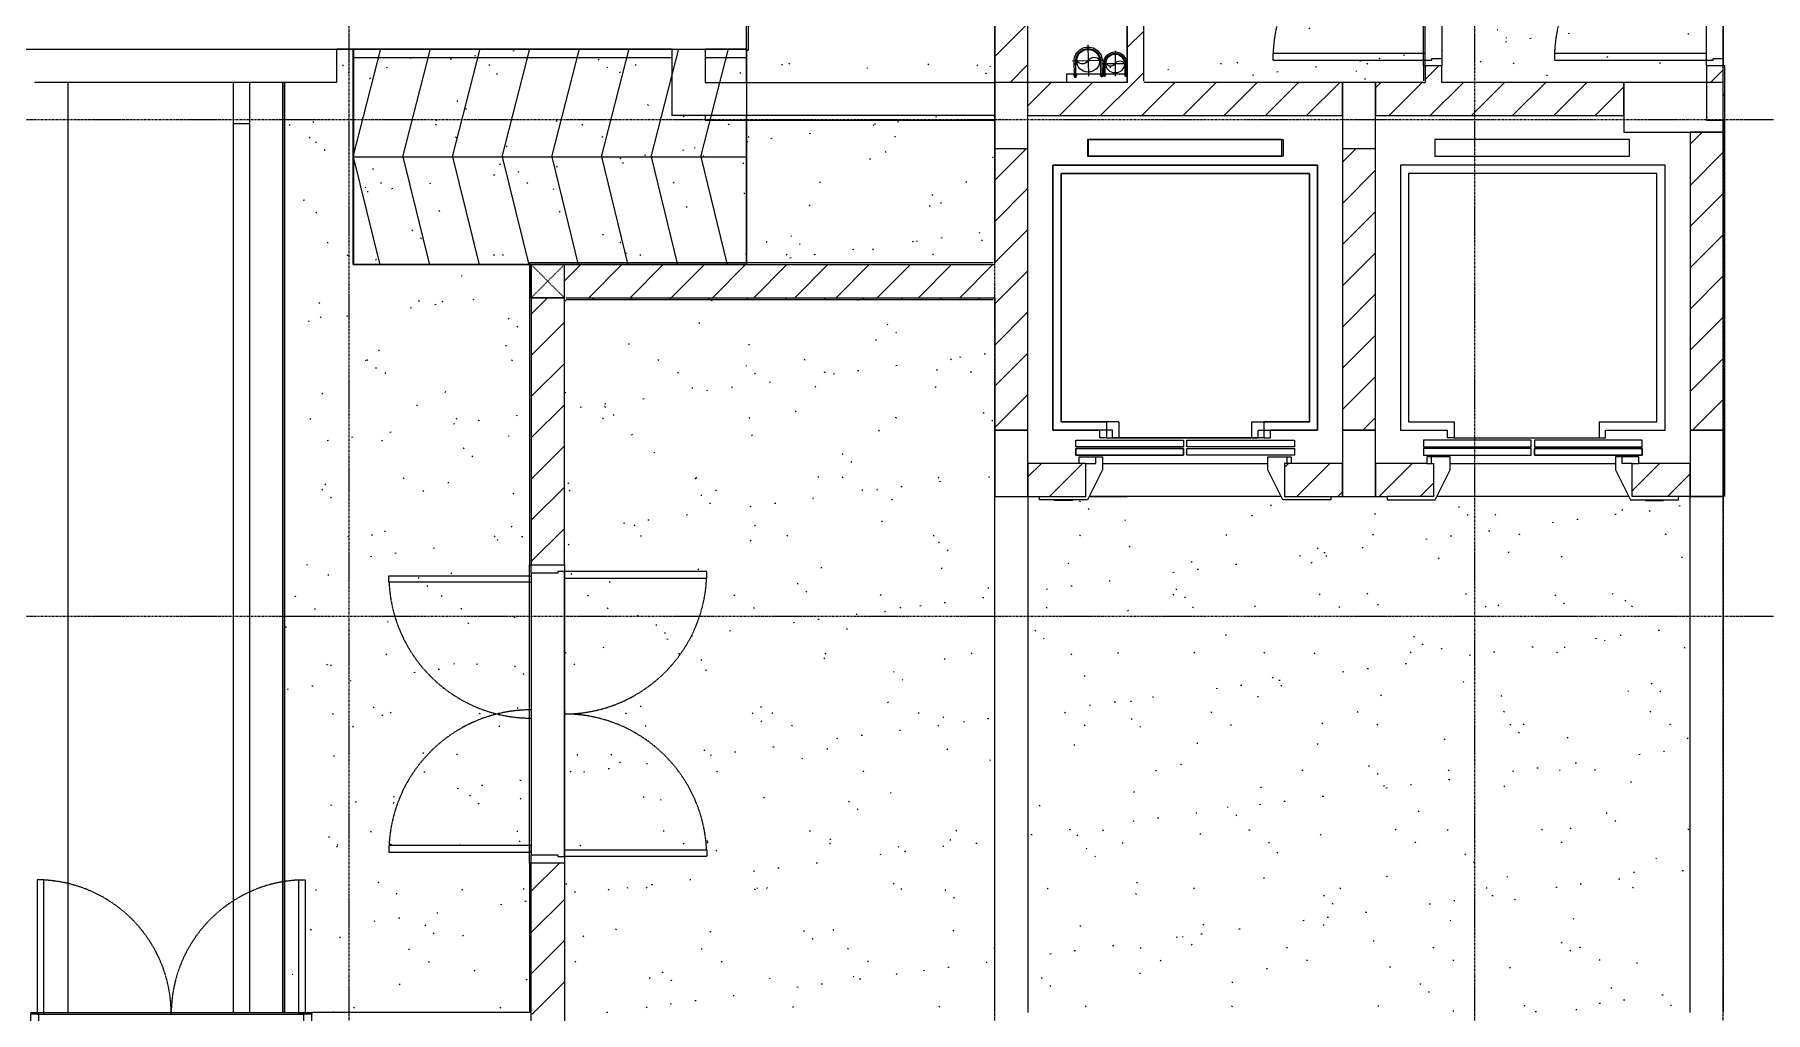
# Model space of a CAD drawing. Header units: millimetres. Extents: x 5357 to 201988, y -16345 to 109895.
# Drawn here: x 106253 to 116707, y 46047 to 51951 of the extents above; entities that cross this region are included whole.
import ezdxf

# ---------------------------------------------------------------- set-up
doc = ezdxf.new("R2010")
doc.units = ezdxf.units.MM
for name, pattern in [('Dash', [6, 3, -3]), ('Dash - Tight', [4.5, 3, -1.5]), ('Grid Line', [22.225, 12.7, -3.175, 3.175, -3.175]), ('IMPORT-CENTER _3_', [10.16, 6.35, -1.27, 1.27, -1.27])]:
    doc.linetypes.add(name, pattern=pattern)
for name, color, linetype, lineweight in [('0-1', 7, 'Continuous', 5), ('A-CLNG', 13, 'Continuous', 9), ('A-CLNG-PATT', 13, 'Continuous', 9), ('A-DETL-GENF-3', 92, 'Dash - Tight', 9), ('A-DETL-THIN', 151, 'Continuous', 9), ('A-DOOR', 31, 'Continuous', 9), ('A-DOOR-FRAM', 31, 'Continuous', 9), ('A-FLOR', 192, 'Continuous', 9), ('A-FLOR-1', 10, 'Continuous', 9), ('A-WALL', 113, 'Continuous', 9), ('A-WALL-4', 113, 'Continuous', 18), ('A-WALL-PATT-3', 111, 'Continuous', 9), ('G-IMPT', 8, 'Continuous', 9), ('G-IMPT-2', 8, 'IMPORT-CENTER _3_', 9), ('I-WALL-3', 2, 'Continuous', 18), ('L-SITE-WALL-1', 10, 'Continuous', 9), ('M-EQPM', 50, 'Continuous', 9), ('S-COLS', 52, 'Continuous', 9), ('S-COLS-2', 9, 'Continuous', 18), ('S-COLS-3', 10, 'Continuous', 9), ('S-COLS-5', 52, 'Continuous', 18), ('S-COLS-6', 52, 'Dash', 9), ('S-COLS-HDLN', 52, 'Dash', 9), ('S-GRID-1', 1, 'Grid Line', 9)]:
    doc.layers.add(name, color=color, linetype=linetype, lineweight=lineweight)
pattern_1 = [(45, (0, 0), (-124.4508, 124.4508), [])]
pattern_2 = [(37.5, (0, 0), (-17.8824, 546.968), [7.376, -424.107, 7.376, -475.204, -461.289]), (37.5, (0, 0), (-17.8824, 546.968), [-914.063, 7.376, -453.913]), (7.5, (0, 0), (502.3874, 801.1234), [7.376, -225.398, 7.376, -381.526, -149.032]), (7.5, (0, 0), (502.3874, 801.1234), [-621.676, 7.376, -141.656]), (327.5, (-349.16, 0), (884.0133, 1.6066), [7.376, -134.559, 7.376, -503.591, -667.095]), (327.5, (-349.16, 0), (884.0133, 1.6066), [-652.902, 7.376, -659.719]), (317.5, (-349.16, 0), (853.3503, 249.1463), [7.376, -63.591, 7.376, -327.591, -383.225]), (317.5, (-349.16, 0), (853.3503, 249.1463), [-405.935, 7.376, -375.849])]
pattern_3 = [(45, (0, 0), (-116.67262, 116.67262), [])]

# ---------------------------------------------------------------- blocks, each defined once
blk = doc.blocks.new('NCV_TKTC_KET CAU_rvt-1-TKCS_MB SÂN ĐƯỜNG NỘI BỘ')
at = {"layer": 'A-FLOR-1'}
for p, q in [((108178, 51862), (108078, 51862)), ((108078, 51862), (108178, 51862)), ((110103, 51862), (108178, 51862)), ((108178, 51862), (110103, 51862)), ((108178, 51812), (108178, 51862)), ((108178, 51862), (109455, 51862)), ((109463, 51862), (108178, 51862)), ((108178, 51862), (108178, 51812)), ((110103, 51862), (109463, 51862)), ((110553, 51862), (110303, 51862)), ((110303, 51862), (110553, 51862)), ((110553, 51862), (110303, 51862)), ((110553, 51857), (110553, 51812)), ((110553, 51812), (110553, 51857)), ((108178, 50562), (108178, 51812)), ((108178, 51812), (108178, 50562)), ((110553, 51812), (110553, 51662)), ((110553, 51662), (110553, 51812)), ((114643, 51662), (112953, 51662)), ((116353, 51662), (114753, 51662)), ((110553, 51462), (110553, 50572)), ((110553, 50572), (110553, 51462)), ((109243, 50562), (108178, 50562)), ((108178, 50562), (109243, 50562))]:
    blk.add_line(p, q, dxfattribs=at)
at = {"layer": 'L-SITE-WALL-1'}
for p, q in [((107453, 49441), (107453, 51412)), ((107453, 46967), (107453, 49441)), ((107453, 46047), (107453, 46967))]:
    blk.add_line(p, q, dxfattribs=at)
at = {"layer": 'S-COLS-2'}
for p, q in [((112253, 51662), (112053, 51662)), ((112053, 51662), (112053, 51262)), ((112253, 51262), (112253, 51662)), ((114353, 51662), (114153, 51662)), ((114153, 51662), (114153, 51262)), ((114353, 51262), (114353, 51662)), ((115853, 51662), (115853, 51362)), ((116453, 51662), (115853, 51662)), ((116453, 51362), (116453, 51662)), ((115853, 51362), (116453, 51362)), ((112053, 51262), (112253, 51262)), ((114153, 51262), (114353, 51262)), ((112253, 49562), (112053, 49562)), ((112053, 49562), (112053, 49162)), ((112253, 49162), (112253, 49562)), ((114353, 49562), (114153, 49562)), ((114153, 49562), (114153, 49162)), ((114353, 49162), (114353, 49562)), ((116453, 49562), (116253, 49562)), ((116253, 49562), (116253, 49162)), ((116453, 49162), (116453, 49562)), ((112053, 49162), (112253, 49162)), ((114153, 49162), (114353, 49162)), ((116253, 49162), (116453, 49162))]:
    blk.add_line(p, q, dxfattribs=at)
at = {"layer": 'S-COLS-3'}
for p, q in [((107453, 51412), (107453, 51662)), ((107552, 51412), (107453, 51412))]:
    blk.add_line(p, q, dxfattribs=at)
blk = doc.blocks.new('FD_02 - FD_03 - FD_03-KY THUAT-900x2200mm-801877-TKCS_MB SÂN ĐƯỜNG NỘI BỘ')
at = {"layer": 'A-DETL-GENF-3'}
for p, q in [((460, -50), (420, -50)), ((420, -50), (420, -970)), ((460, -970), (460, -50)), ((420, -970), (460, -970))]:
    blk.add_line(p, q, dxfattribs=at)
blk.add_arc((460, -50), 920, 180, 267.5081, dxfattribs=at)
at = {"layer": 'A-DOOR-FRAM'}
for p, q in [((-495, 50), (-450, 50)), ((-495, -50), (-495, 50)), ((-450, 50), (-450, -10)), ((450, 50), (495, 50)), ((450, -10), (450, 50)), ((495, 50), (495, -50)), ((-460, -50), (-495, -50)), ((-450, -10), (-460, -10)), ((-460, -10), (-460, -50)), ((460, -10), (450, -10)), ((460, -50), (460, -10)), ((495, -50), (460, -50))]:
    blk.add_line(p, q, dxfattribs=at)
blk = doc.blocks.new('FD_07 - FD_07-1700x2200-CỬA ĐI 2 CÁNH-910693-TKCS_MB SÂN ĐƯỜNG NỘI BỘ')
at = {"layer": 'A-DETL-GENF-3'}
for p, q in [((-810, 910), (-810, 100)), ((-770, 910), (-810, 910)), ((-770, 100), (-770, 910)), ((770, 100), (770, 910)), ((770, 910), (810, 910)), ((810, 910), (810, 100)), ((-810, 100), (-770, 100)), ((810, 100), (770, 100)), ((-810, -910), (-810, -100)), ((-810, -100), (-770, -100)), ((-770, -100), (-770, -910)), ((810, -100), (770, -100)), ((770, -100), (770, -910)), ((810, -910), (810, -100)), ((-770, -910), (-810, -910)), ((770, -910), (810, -910))]:
    blk.add_line(p, q, dxfattribs=at)
for centre, start, end in [((-810, 100), 0, 87.1694), ((810, 100), 92.8306, 180), ((-810, -100), 272.8306, 360), ((810, -100), 180, 267.1694)]:
    blk.add_arc(centre, 810, start, end, dxfattribs=at)
at = {"layer": 'A-DOOR'}
for p, q in [((-810, 100), (810, 100)), ((800, -100), (-800, -100))]:
    blk.add_line(p, q, dxfattribs=at)
at = {"layer": 'A-DOOR-FRAM'}
for p, q in [((-810, 100), (-850, 100)), ((-850, 100), (-850, -100)), ((-810, 60), (-810, 100)), ((-800, 60), (-810, 60)), ((-800, -100), (-800, 60)), ((810, 60), (800, 60)), ((800, 60), (800, -100)), ((850, 100), (810, 100)), ((810, 100), (810, 60)), ((850, -100), (850, 100)), ((-850, -100), (-800, -100)), ((800, -100), (850, -100))]:
    blk.add_line(p, q, dxfattribs=at)
blk = doc.blocks.new('Thang may HIEN - Dài x Rộng - 2000x2000-2402764-TKCS_MB SÂN ĐƯỜNG NỘI BỘ')
at = {"layer": 'A-DOOR'}
for p, q in [((-440, -300), (-800, -300)), ((-800, -300), (-800, -1900)), ((-440, -255), (-440, -300)), ((-400, -255), (-440, -255)), ((475, -255), (-400, -255)), ((-400, -350), (-400, -255)), ((475, -255), (515, -255)), ((475, -350), (475, -255)), ((515, -255), (515, -300)), ((800, -300), (515, -300)), ((800, -1900), (800, -300)), ((-400, -350), (-750, -350)), ((-750, -350), (-750, -1850)), ((750, -350), (475, -350)), ((750, -1850), (750, -350)), ((-750, -1850), (750, -1850)), ((-800, -1900), (800, -1900)), ((591, -1955), (-584, -1955)), ((-584, -1955), (-584, -2055)), ((591, -2055), (591, -1955)), ((-584, -2055), (591, -2055))]:
    blk.add_line(p, q, dxfattribs=at)
blk = doc.blocks.new('FD_07 - DIG_01-1800x2200-CỬA ĐI 2 CÁNH 2-2150809-TKCS_MB SÂN ĐƯỜNG NỘI BỘ')
at = {"layer": 'A-DETL-GENF-3'}
for p, q in [((-835, 960), (-835, 100)), ((-795, 960), (-835, 960)), ((-795, 100), (-795, 960)), ((795, 100), (795, 960)), ((795, 960), (835, 960)), ((835, 960), (835, 100)), ((-835, 100), (-795, 100)), ((835, 100), (795, 100)), ((-860, -960), (-860, -100)), ((-860, -100), (-820, -100)), ((-820, -100), (-820, -960)), ((860, -100), (820, -100)), ((820, -100), (820, -960)), ((860, -960), (860, -100)), ((-820, -960), (-860, -960)), ((820, -960), (860, -960))]:
    blk.add_line(p, q, dxfattribs=at)
for centre, start, end in [((-835, 100), 0, 87.3341), ((835, 100), 92.6659, 180), ((-860, -100), 272.6659, 360), ((860, -100), 180, 267.3341)]:
    blk.add_arc(centre, 860, start, end, dxfattribs=at)
at = {"layer": 'A-DOOR'}
for p, q in [((850, 100), (-850, 100)), ((-860, -100), (860, -100))]:
    blk.add_line(p, q, dxfattribs=at)
at = {"layer": 'A-DOOR-FRAM'}
for p, q in [((-900, 100), (-850, 100)), ((-900, -100), (-900, 100)), ((-850, 100), (-850, -60)), ((850, 100), (900, 100)), ((850, -60), (850, 100)), ((900, 100), (900, -100)), ((-860, -100), (-900, -100)), ((-850, -60), (-860, -60)), ((-860, -60), (-860, -100)), ((860, -60), (850, -60)), ((860, -100), (860, -60)), ((900, -100), (860, -100))]:
    blk.add_line(p, q, dxfattribs=at)
blk = doc.blocks.new('TKTC_XREF_251221_MB TANG 1 - TKTC_XREF_260130_MB TANG 1_dwg_$cc-V402-TKCS_MB SÂN ĐƯỜNG NỘI BỘ')
at = {"layer": 'G-IMPT'}
blk.add_circle((0, 0), 0.5, dxfattribs=at)
for centre, radius, start, end in [((0, 0), 0.5, 90, 270), ((0.188, 0.25), 0.313, 126.8699, 233.1301), ((-0.188, -0.25), 0.313, 306.8699, 53.1301)]:
    blk.add_arc(centre, radius, start, end, dxfattribs=at)
at = {"layer": 'G-IMPT-2'}
for p, q in [((-0.673, 0), (0.673, 0)), ((0, -0.673), (0, 0.638))]:
    blk.add_line(p, q, dxfattribs=at)
blk = doc.blocks.new('TKTC_XREF_251221_MB TANG 1 - TKTC_XREF_260130_MB TANG 1_dwg_CUM U_DN100-V403-TKCS_MB SÂN ĐƯỜNG NỘI BỘ')
at = {"layer": 'G-IMPT'}
for p, q in [((-79, 67), (-79, 63)), ((-77, 67), (-77, 63)), ((-75, 67), (-75, 63)), ((-73, 69), (-73, 61)), ((-67, 68), (-72, 68)), ((-67, 62), (-72, 62)), ((-67, 71), (-67, 73)), ((-65, 69), (0, 69)), ((-79, -63), (-79, -67)), ((-77, -63), (-77, -67)), ((-75, -63), (-75, -67)), ((-73, -61), (-73, -69)), ((-67, -62), (-72, -62)), ((-67, -68), (-72, -68)), ((-65, -69), (0, -69))]:
    blk.add_line(p, q, dxfattribs=at)
at = {"layer": 'G-IMPT', "flags": 128}
for points in [[(-73, 68), (-78, 68), (-78, 62), (-73, 62)], [(-72, 59), (-67, 59), (-67, 71), (-72, 71)], [(-65, 73), (-65, 57), (-67, 57), (-67, 59)], [(-65, 61), (0, 61), (0, 57)], [(-73, -62), (-78, -62), (-78, -68), (-73, -68)], [(-72, -71), (-67, -71), (-67, -59), (-72, -59)], [(-67, -59), (-67, -57), (-65, -57), (-65, -73), (-67, -73), (-67, -71)], [(-65, -61), (0, -61), (0, -57)]]:
    blk.add_lwpolyline(points, dxfattribs=at)
at = {"layer": 'G-IMPT'}
for centre, radius, start, end in [((-78, 67), 0.96, 90, 180), ((-78, 63), 0.96, 180, 270), ((-71, 69), 1.56, 112.6199, 247.3801), ((-68, 65), 4.8, 143.1301, 216.8699), ((-71, 61), 1.56, 112.6199, 247.3801), ((0, 0), 69, 270, 90), ((0, 0), 61, 270, 90), ((0, 0), 57, 270, 90), ((-78, -63), 0.96, 90, 180), ((-78, -67), 0.96, 180, 270), ((-71, -61), 1.56, 112.6199, 247.3801), ((-68, -65), 4.8, 143.1301, 216.8699), ((-71, -69), 1.56, 112.6199, 247.3801)]:
    blk.add_arc(centre, radius, start, end, dxfattribs=at)
blk = doc.blocks.new('TKTC_XREF_251221_MB TANG 1 - TKTC_XREF_260130_MB TANG 1_dwg_CUM U_DN100-4202115-TKCS_MB SÂN ĐƯỜNG NỘI BỘ')
at = {"layer": 'G-IMPT'}
for p, q in [((-79.1, 66.6), (-79.1, 63.4)), ((-76.6, 66.6), (-76.6, 63.4)), ((-74.6, 66.6), (-74.6, 63.4)), ((-72.7, 69.3), (-72.7, 60.7)), ((-66.9, 67.9), (-71.7, 67.9)), ((-66.9, 62.1), (-71.7, 62.1)), ((-65, 69), (0, 69)), ((-79.1, -63.4), (-79.1, -66.6)), ((-76.6, -63.4), (-76.6, -66.6)), ((-74.6, -63.4), (-74.6, -66.6)), ((-72.7, -60.7), (-72.7, -69.3)), ((-66.9, -62.1), (-71.7, -62.1)), ((-66.9, -67.9), (-71.7, -67.9)), ((-65, -69), (0, -69))]:
    blk.add_line(p, q, dxfattribs=at)
at = {"layer": 'G-IMPT', "flags": 128}
for points in [[(-72.7, 67.6), (-78.1, 67.6), (-78.1, 62.4), (-72.7, 62.4)], [(-71.7, 59.2), (-66.9, 59.2), (-66.9, 70.8), (-71.7, 70.8)], [(-66.9, 70.8), (-66.9, 72.7), (-65, 72.7), (-65, 57.3), (-66.9, 57.3), (-66.9, 59.2)], [(-65, 61), (0, 61), (0, 57)], [(-72.7, -62.4), (-78.1, -62.4), (-78.1, -67.6), (-72.7, -67.6)], [(-71.7, -70.8), (-66.9, -70.8), (-66.9, -59.2), (-71.7, -59.2)], [(-66.9, -59.2), (-66.9, -57.3), (-65, -57.3), (-65, -72.7), (-66.9, -72.7), (-66.9, -70.8)], [(-65, -61), (0, -61), (0, -57)]]:
    blk.add_lwpolyline(points, dxfattribs=at)
at = {"layer": 'G-IMPT'}
for centre, radius, start, end in [((-78.1, 66.6), 0.96, 90, 180), ((-78.1, 63.4), 0.96, 180, 270), ((-71.1, 69.3), 1.56, 112.61986, 247.38014), ((-67.9, 65), 4.8, 143.1301, 216.8699), ((-71.1, 60.7), 1.56, 112.61986, 247.38014), ((0, 0), 69, 270, 90), ((0, 0), 61, 270, 90), ((0, 0), 57, 270, 90), ((-78.1, -63.4), 0.96, 90, 180), ((-78.1, -66.6), 0.96, 180, 270), ((-71.1, -60.7), 1.56, 112.61986, 247.38014), ((-67.9, -65), 4.8, 143.1301, 216.8699), ((-71.1, -69.3), 1.56, 112.61986, 247.38014)]:
    blk.add_arc(centre, radius, start, end, dxfattribs=at)
blk = doc.blocks.new('TKTC_XREF_251221_MB TANG 1 - TKTC_XREF_260130_MB TANG 1_dwg_$cc-4202118-TKCS_MB SÂN ĐƯỜNG NỘI BỘ')
at = {"layer": 'G-IMPT'}
blk.add_circle((0, 0), 0.5, dxfattribs=at)
for centre, radius, start, end in [((0, 0), 0.5, 90, 270), ((0.188, 0.25), 0.313, 126.8699, 233.1301), ((-0.188, -0.25), 0.313, 306.8699, 53.1301)]:
    blk.add_arc(centre, radius, start, end, dxfattribs=at)
at = {"layer": 'G-IMPT-2'}
for p, q in [((-0.673, 0), (0.673, 0)), ((0, -0.673), (0, 0.673))]:
    blk.add_line(p, q, dxfattribs=at)
blk = doc.blocks.new('TKTC_XREF_251221_MB TANG 1 - TKTC_XREF_260130_MB TANG 1_dwg-4202109-TKCS_MB SÂN ĐƯỜNG NỘI BỘ')
at = {"layer": 'G-IMPT'}
for p, q in [((-91099, -348035), (-91099, -350775)), ((-90665, -349635), (-90665, -349685)), ((-90299, -349635), (-90665, -349635)), ((-93899, -352648), (-93899, -354348))]:
    blk.add_line(p, q, dxfattribs=at)
at = {"layer": 'G-IMPT', "flags": 128}
blk.add_lwpolyline([(-90299, -349635), (-90665, -349635), (-90665, -349685)], dxfattribs=at)
for name, p, xscale, yscale, zscale, rotation in [('TKTC_XREF_251221_MB TANG 1 - TKTC_XREF_260130_MB TANG 1_dwg_$cc-4202118-TKCS_MB SÂN ĐƯỜNG NỘI BỘ', (-90535, -349553), 140.0000000000797, 140.0000000000797, 140.0000000000797, 271.0087957877644), ('TKTC_XREF_251221_MB TANG 1 - TKTC_XREF_260130_MB TANG 1_dwg_$cc-V402-TKCS_MB SÂN ĐƯỜNG NỘI BỘ', (-90372, -349571), 114.0000000000649, 114.0000000000649, 114.0000000000649, 269.9277821117898)]:
    blk.add_blockref(name, p, dxfattribs=dict(xscale=xscale, yscale=yscale, zscale=zscale, rotation=rotation))
at = {"extrusion": (0, 0, -1), "xscale": 1.228070175438593, "yscale": 1.228070175438593, "zscale": -1.228070175438593, "rotation": 88.99120421064113}
blk.add_blockref('TKTC_XREF_251221_MB TANG 1 - TKTC_XREF_260130_MB TANG 1_dwg_CUM U_DN100-4202115-TKCS_MB SÂN ĐƯỜNG NỘI BỘ', (90535, -349556), dxfattribs=at)
at = {"extrusion": (0, 0, -1), "zscale": -1, "rotation": 90.072217886616}
blk.add_blockref('TKTC_XREF_251221_MB TANG 1 - TKTC_XREF_260130_MB TANG 1_dwg_CUM U_DN100-V403-TKCS_MB SÂN ĐƯỜNG NỘI BỘ', (90372, -349570), dxfattribs=at)
blk = doc.blocks.new('TKTC_XREF_251221_MB TANG 1 - TKTC_XREF_251221_MB TANG 1-2038492-TKCS_MB SÂN ĐƯỜNG NỘI BỘ')
blk.add_blockref('TKTC_XREF_251221_MB TANG 1 - TKTC_XREF_260130_MB TANG 1_dwg-4202109-TKCS_MB SÂN ĐƯỜNG NỘI BỘ', (169499, 384110))
blk = doc.blocks.new('Thang may HIEN - Dài x Rộng - 2000x2000-V968-TKCS_MB SÂN ĐƯỜNG NỘI BỘ')
at = {"layer": 'A-DOOR'}
for p, q in [((-590, 120), (-880, 120)), ((-880, 120), (-880, 100)), ((-680, 124), (-790, 124)), ((-790, 124), (-790, 120)), ((-680, 120), (-680, 124)), ((-500, -60), (-590, 120)), ((590, 120), (500, -60)), ((880, 120), (590, 120)), ((880, 100), (880, 120)), ((-880, 100), (-600, 100)), ((-600, 100), (-600, -100)), ((600, -100), (600, 100)), ((600, 100), (880, 100)), ((-600, -100), (-640, -100)), ((-640, -100), (-640, -140)), ((-600, -100), (-540, -100)), ((-540, -100), (-540, -140)), ((-500, -140), (-500, -60)), ((500, -60), (500, -140)), ((615, -100), (600, -100)), ((615, -140), (615, -100)), ((640, -100), (615, -100)), ((640, -140), (640, -100)), ((-660, -190), (-660, -150)), ((-660, -150), (-10, -150)), ((-10, -150), (-660, -150)), ((-660, -150), (-660, -190)), ((-10, -190), (-660, -190)), ((-660, -190), (-10, -190)), ((-10, -200), (-660, -200)), ((-660, -200), (-660, -240)), ((-10, -200), (-660, -200)), ((-660, -200), (-660, -240)), ((-640, -140), (-540, -140)), ((-540, -140), (-500, -140)), ((-10, -150), (-10, -190)), ((-10, -190), (-10, -150)), ((-10, -240), (-10, -200)), ((-10, -240), (-10, -200)), ((660, -150), (10, -150)), ((10, -150), (10, -190)), ((10, -150), (10, -190)), ((660, -150), (10, -150)), ((10, -190), (660, -190)), ((10, -190), (660, -190)), ((10, -200), (10, -240)), ((660, -200), (10, -200)), ((10, -200), (10, -240)), ((660, -200), (10, -200)), ((500, -140), (615, -140)), ((615, -140), (640, -140)), ((660, -190), (660, -150)), ((660, -190), (660, -150)), ((660, -240), (660, -200)), ((660, -240), (660, -200)), ((-440, -300), (-800, -300)), ((-800, -300), (-800, -1900)), ((-660, -240), (-10, -240)), ((-660, -240), (-10, -240)), ((-440, -255), (-440, -300)), ((-400, -255), (-440, -255)), ((475, -255), (-400, -255)), ((-400, -350), (-400, -255)), ((10, -240), (660, -240)), ((10, -240), (660, -240)), ((475, -255), (515, -255)), ((475, -350), (475, -255)), ((515, -255), (515, -300)), ((800, -300), (515, -300)), ((800, -1900), (800, -300)), ((-400, -350), (-750, -350)), ((-750, -350), (-750, -1850)), ((750, -350), (475, -350)), ((750, -1850), (750, -350)), ((-750, -1850), (750, -1850)), ((-800, -1900), (800, -1900)), ((591, -1955), (-584, -1955)), ((-584, -1955), (-584, -2055)), ((591, -2055), (591, -1955)), ((-584, -2055), (591, -2055))]:
    blk.add_line(p, q, dxfattribs=at)
blk = doc.blocks.new('Thang may HIEN - Dài x Rộng - 2000x2000-2402870-TKCS_MB SÂN ĐƯỜNG NỘI BỘ')
at = {"layer": 'A-DOOR'}
for p, q in [((-584, 1955), (-584, 2055)), ((-584, 2055), (591, 2055)), ((591, 2055), (591, 1955)), ((-800, 300), (-800, 1900)), ((-800, 1900), (800, 1900)), ((591, 1955), (-584, 1955)), ((800, 1900), (800, 300)), ((-750, 350), (-750, 1850)), ((-750, 1850), (750, 1850)), ((750, 1850), (750, 350)), ((-400, 350), (-750, 350)), ((-400, 350), (-400, 255)), ((475, 350), (475, 255)), ((750, 350), (475, 350)), ((-440, 300), (-800, 300)), ((-660, 200), (-660, 240)), ((-660, 240), (-10, 240)), ((-660, 240), (-10, 240)), ((-660, 200), (-660, 240)), ((-440, 255), (-440, 300)), ((-400, 255), (-440, 255)), ((475, 255), (-400, 255)), ((-10, 240), (-10, 200)), ((-10, 240), (-10, 200)), ((10, 200), (10, 240)), ((10, 240), (660, 240)), ((10, 240), (660, 240)), ((10, 200), (10, 240)), ((475, 255), (515, 255)), ((515, 255), (515, 300)), ((800, 300), (515, 300)), ((660, 240), (660, 200)), ((660, 240), (660, 200)), ((-10, 200), (-660, 200)), ((-10, 200), (-660, 200)), ((-10, 190), (-660, 190)), ((-660, 190), (-660, 150)), ((-660, 190), (-10, 190)), ((-660, 150), (-660, 190)), ((-660, 150), (-10, 150)), ((-10, 150), (-660, 150)), ((-640, 140), (-540, 140)), ((-640, 100), (-640, 140)), ((-540, 140), (-500, 140)), ((-540, 100), (-540, 140)), ((-500, 140), (-500, 60)), ((-10, 150), (-10, 190)), ((-10, 190), (-10, 150)), ((660, 200), (10, 200)), ((660, 200), (10, 200)), ((10, 150), (10, 190)), ((10, 190), (660, 190)), ((10, 190), (660, 190)), ((10, 150), (10, 190)), ((660, 150), (10, 150)), ((660, 150), (10, 150)), ((500, 140), (615, 140)), ((500, 60), (500, 140)), ((615, 140), (615, 100)), ((615, 140), (640, 140)), ((640, 140), (640, 100)), ((660, 190), (660, 150)), ((660, 190), (660, 150)), ((-600, 100), (-640, 100)), ((-600, 100), (-540, 100)), ((-600, -100), (-600, 100)), ((-500, 60), (-590, -120)), ((590, -120), (500, 60)), ((600, 100), (600, -100)), ((615, 100), (600, 100)), ((640, 100), (615, 100)), ((-880, -120), (-880, -100)), ((-880, -100), (-600, -100)), ((600, -100), (880, -100)), ((880, -100), (880, -120)), ((-590, -120), (-880, -120)), ((-790, -124), (-790, -120)), ((-680, -124), (-790, -124)), ((-680, -120), (-680, -124)), ((880, -120), (590, -120))]:
    blk.add_line(p, q, dxfattribs=at)
blk = doc.blocks.new('G1_SOF - BO TRU - 200x200-3050151-TKCS_MB SÂN ĐƯỜNG NỘI BỘ')
at = {"layer": 'S-COLS-HDLN'}
for p, q in [((-100, 100), (100, -100)), ((100, 100), (-100, -100))]:
    blk.add_line(p, q, dxfattribs=at)

msp = doc.modelspace()

# ---------------------------------------------------------------- hatches: boundary and pattern name
at = {"layer": 'A-CLNG-PATT'}
h = msp.add_hatch(dxfattribs=at)
h.set_pattern_fill('FP_4', color=256, style=0, pattern_type=2)
h.set_pattern_definition(pattern_2)
h.paths.add_polyline_path([(108527.8, 44546.9), (112052.6, 44546.9), (112052.6, 45826.9), (107927.6, 45826.9), (107927.6, 45836.9), (107762.6, 45836.9), (107762.6, 44546.9), (108327.6, 44546.9)])
h.paths.add_polyline_path([(110341.5, 46046.9), (112052.6, 46046.9), (112050.4, 50351.9), (109462.6, 50351.9), (109462.6, 50361.9), (109452.6, 50361.9), (109454.5, 46046.9)])
h.paths.add_polyline_path([(107762.6, 46046.9), (109242.6, 46046.9), (109242.6, 50571.9), (112052.6, 50571.9), (112052.6, 51433.7), (110302.6, 51433.7), (110302.6, 51461.9), (110102.6, 51461.9), (110102.6, 51861.9), (108077.6, 51861.9), (108077.6, 51661.9), (107762.6, 51661.9), (107762.6, 46515.7)])
h.paths.add_polyline_path([(109454.5, 52021.9), (110102.6, 52021.9), (110102.6, 53301.9), (107762.6, 53301.9), (107762.6, 52021.9), (108741.2, 52021.9)])
h.paths.add_polyline_path([(112052.6, 53361.9), (112052.6, 53362.3), (112052.6, 53362.3)])
h.paths.add_polyline_path([(108932.6, 53521.9), (110102.6, 53521.9), (110102.6, 53561.9), (112042.6, 53562.4), (112042.6, 53571.9), (115142.6, 53571.9), (115142.6, 53721.9), (115152.5, 53721.9), (115152.5, 55611.9), (107752.6, 55611.9), (107752.6, 55601.9), (107762.6, 55601.9), (107762.6, 53771.9), (108162.6, 53771.9), (108162.6, 53761.9), (108302.6, 53761.9), (108302.6, 53521.9), (108339.5, 53521.9)])
h.paths.add_polyline_path([(110302.6, 53632), (108714.1, 53632), (108714.1, 54292), (110562.1, 54292), (110562.1, 53632)])
h.paths.add_polyline_path([(113085.8, 53635.2), (112458.8, 53635.2), (112458.8, 53737.5), (112074.2, 53750.3), (112074.2, 54172.1), (112458.8, 54184.9), (112458.8, 54367.7), (112074.2, 54380.5), (112074.2, 54802.3), (112458.8, 54815.2), (112458.8, 54910.2), (113308.8, 54910.2), (113308.8, 54815.2), (113693.4, 54802.3), (113693.4, 54380.5), (113308.8, 54367.7), (113308.8, 54184.9), (113693.4, 54172.1), (113693.4, 53750.3), (113308.8, 53737.5), (113308.8, 53635.2), (113153.2, 53635.2)])
h.paths.add_polyline_path([(108302.6, 53825.5), (108141.9, 53825.5), (108141.9, 54265.5), (108581.9, 54265.5), (108581.9, 53825.5)])
h.paths.add_polyline_path([(110752.6, 53825.5), (110694.3, 53825.5), (110694.3, 54265.5), (111134.3, 54265.5), (111134.3, 53825.5)])
h.paths.add_polyline_path([(109454.5, 54652.6), (109155, 54654.1), (109144.4, 54658.4), (109135.3, 54665.4), (109128.3, 54674.6), (109123.9, 54685.2), (109122.4, 54696.6), (109123.9, 55147.9), (109128.3, 55158.6), (109135.3, 55167.7), (109144.4, 55174.7), (109155, 55179.1), (109166.4, 55180.6), (110145.8, 55179.1), (110156.4, 55174.7), (110165.5, 55167.7), (110172.5, 55158.6), (110176.9, 55147.9), (110178.4, 55136.6), (110176.9, 54685.2), (110172.5, 54674.6), (110165.5, 54665.4), (110165.5, 54665.4), (110156.4, 54658.4), (110145.8, 54654.1), (110134.4, 54652.6), (109765, 54652.6)])
h = msp.add_hatch(dxfattribs=at)
h.set_pattern_fill('FP_4', color=256, style=0, pattern_type=2)
h.set_pattern_definition(pattern_2)
h.paths.add_polyline_path([(111150.8, 51433.7), (112052.6, 51433.7), (112052.6, 53311.9), (112042.6, 53311.9), (112041.1, 53301.9), (110302.6, 53301.9), (110302.6, 52021.9), (110562.6, 52020.6), (110562.6, 51856.9), (110552.6, 51856.9), (110552.6, 51861.9), (110302.6, 51861.9), (110302.6, 51661.9), (112052.6, 51661.9), (112052.6, 51461.9), (110302.6, 51461.9), (110302.6, 51433.7), (111038.6, 51433.7)])
h.paths.add_polyline_path([(114384.2, 51661.9), (114642.6, 51661.9), (114642.6, 53352.3), (114652.6, 53352.3), (114651, 53361.9), (112952.6, 53361.9), (112952.6, 51661.9), (114352.6, 51661.9)])
h.paths.add_polyline_path([(116215.6, 51661.9), (116352.6, 51661.9), (116352.6, 52961.9), (115852.5, 52962.1), (115852.5, 53361.9), (114752.6, 53361.9), (114752.6, 51661.9), (115952.6, 51661.9)])
h.paths.add_polyline_path([(112852.6, 51661.9), (112852.6, 53361.9), (112252.6, 53361.9), (112252.6, 51661.9), (112852.6, 51661.9)])
h.paths.add_polyline_path([(115952.6, 53061.9), (116352.6, 53061.9), (116352.6, 53361.9), (115952.5, 53361.9), (115952.5, 53061.9)])
h = msp.add_hatch(dxfattribs=at)
h.set_pattern_fill('FP_4', color=256, style=0, pattern_type=2)
h.set_pattern_definition(pattern_2)
h.paths.add_polyline_path([(116087.6, 44537), (116252.6, 44537), (116251.3, 45826.9), (112252.6, 45826.9), (112252.6, 44537), (115752.6, 44537)])
h.paths.add_polyline_path([(115752.6, 46046.9), (116252.6, 46046.9), (116252.6, 49161.9), (116182.6, 49161.9), (116182.6, 49141.9), (116092.6, 49141.9), (116092.6, 49137.9), (115982.6, 49138.4), (115982.6, 49141.9), (115892.6, 49141.9), (115882.6, 49161.9), (114722.6, 49161.9), (114712.6, 49141.9), (114422.6, 49141.9), (114422.6, 49161.9), (114082.6, 49161.9), (114082.6, 49141.9), (113792.6, 49141.9), (113782.6, 49161.9), (112622.6, 49161.9), (112612.6, 49141.9), (112522.6, 49141.9), (112522.6, 49137.9), (112412.6, 49137.9), (112412.6, 49141.9), (112322.6, 49141.9), (112322.6, 49161.9), (112252.6, 49161.9), (112252.6, 46046.9), (115002.6, 46046.9)])
at = {"layer": 'A-WALL-PATT-3'}
h = msp.add_hatch(dxfattribs=at)
h.set_pattern_fill('FP_2', color=256, style=0, pattern_type=2)
h.set_pattern_definition(pattern_3)
h.paths.add_polyline_path([(116462.6, 49161.9), (116462.6, 51761.9), (116452.6, 51761.9), (116452.6, 49161.9)])
h.paths.add_polyline_path([(116462.6, 52751.9), (116462.6, 53861.9), (116452.6, 53861.9), (116452.6, 52751.9)])
h.paths.add_polyline_path([(116452.6, 54951.9), (116462.6, 54951.9), (116462.6, 62061.9), (116452.6, 62061.9), (116452.6, 56479.8)])
h.paths.add_polyline_path([(116462.6, 63151.9), (116462.6, 70111.9), (116452.6, 70111.5), (116452.6, 63151.9)])
h = msp.add_hatch(dxfattribs=at)
h.set_pattern_fill('FP_1', color=256, style=0, pattern_type=2)
h.set_pattern_definition(pattern_1)
h.paths.add_polyline_path([(112252.6, 51661.9), (112252.6, 53361.9), (112052.6, 53361.2), (112052.6, 51661.9)])
h = msp.add_hatch(dxfattribs=at)
h.set_pattern_fill('FP_1', color=256, style=0, pattern_type=2)
h.set_pattern_definition(pattern_1)
h.paths.add_polyline_path([(112952.6, 51661.9), (112952.6, 53361.9), (112852.6, 53361.9), (112852.9, 51661.9)])
h = msp.add_hatch(dxfattribs=at)
h.set_pattern_fill('FP_2', color=256, style=0, pattern_type=2)
h.set_pattern_definition(pattern_3)
h.paths.add_polyline_path([(114652.6, 51661.9), (114652.6, 51761.9), (114642.6, 51761.9), (114642.6, 51661.9)])
h.paths.add_polyline_path([(114652.6, 52751.9), (114652.6, 53352.3), (114642.6, 53351.9), (114642.6, 52751.9)])
h = msp.add_hatch(dxfattribs=at)
h.set_pattern_fill('FP_1', color=256, style=0, pattern_type=2)
h.set_pattern_definition(pattern_1)
h.paths.add_polyline_path([(114752.6, 51661.9), (114752.6, 51761.9), (114652.6, 51761.9), (114652.6, 51661.9)])
h.paths.add_polyline_path([(114752.6, 52751.9), (114752.6, 53361.9), (114652.6, 53361.9), (114652.6, 52751.9), (114692.6, 52751.9)])
h = msp.add_hatch(dxfattribs=at)
h.set_pattern_fill('FP_1', color=256, style=0, pattern_type=2)
h.set_pattern_definition(pattern_1)
h.paths.add_polyline_path([(116452.6, 51433.7), (116452.6, 51761.9), (116352.6, 51761.9), (116352.6, 51661.9), (116452.6, 51661.9), (116452.6, 51433.7)])
h.paths.add_polyline_path([(116352.6, 52751.9), (116452.6, 52751.9), (116452.6, 53361.9), (116352.6, 53361.9), (116352.6, 52951.9)])
h = msp.add_hatch(dxfattribs=at)
h.set_pattern_fill('FP_1', color=256, style=0, pattern_type=2)
h.set_pattern_definition(pattern_1)
h.paths.add_polyline_path([(114152.6, 51461.9), (114152.6, 51661.9), (112252.6, 51661.9), (112252.6, 51461.9), (113085.8, 51461.9)])
h = msp.add_hatch(dxfattribs=at)
h.set_pattern_fill('FP_1', color=256, style=0, pattern_type=2)
h.set_pattern_definition(pattern_1)
h.paths.add_polyline_path([(115506.7, 51461.9), (115852.6, 51461.9), (115852.6, 51661.9), (114352.6, 51661.9), (114352.6, 51461.9)])
h = msp.add_hatch(dxfattribs=at)
h.set_pattern_fill('FP_1', color=256, style=0, pattern_type=2)
h.set_pattern_definition(pattern_1)
h.paths.add_polyline_path([(116452.6, 49561.9), (116452.6, 49561.9), (116452.6, 51361.9), (116252.6, 51361.9), (116252.6, 49561.9)])
h = msp.add_hatch(dxfattribs=at)
h.set_pattern_fill('FP_1', color=256, style=0, pattern_type=2)
h.set_pattern_definition(pattern_1)
h.paths.add_polyline_path([(112252.6, 49561.9), (112252.6, 51261.9), (112052.6, 51261.9), (112052.6, 49561.9)])
h = msp.add_hatch(dxfattribs=at)
h.set_pattern_fill('FP_1', color=256, style=0, pattern_type=2)
h.set_pattern_definition(pattern_1)
h.paths.add_polyline_path([(114352.6, 49561.9), (114352.6, 51261.9), (114152.6, 51261.9), (114152.6, 49561.9), (114296.2, 49561.9)])
h = msp.add_hatch(dxfattribs=at)
h.set_pattern_fill('FP_1', color=256, style=0, pattern_type=2)
h.set_pattern_definition(pattern_1)
h.paths.add_polyline_path([(109652.6, 50361.9), (112052.6, 50361.9), (112052.6, 50561.9), (109452.6, 50561.9), (109454.5, 50361.9), (109462.6, 50361.9)])
h = msp.add_hatch(dxfattribs=at)
h.set_pattern_fill('FP_1', color=256, style=0, pattern_type=2)
h.set_pattern_definition(pattern_1)
h.paths.add_polyline_path([(109452.6, 46036.9), (109452.6, 46948.6), (109252.6, 46948.6), (109252.6, 46036.9)])
h.paths.add_polyline_path([(109412.6, 48748.6), (109452.6, 48748.6), (109452.6, 50361.9), (109252.6, 50361.9), (109252.6, 48748.6)])
h = msp.add_hatch(dxfattribs=at)
h.set_pattern_fill('FP_2', color=256, style=0, pattern_type=2)
h.set_pattern_definition(pattern_3)
h.paths.add_polyline_path([(110552.6, 50351.9), (112052.6, 50351.9), (112050.1, 50361.9), (109462.6, 50361.9), (109462.6, 50351.9), (110523.2, 50351.9)])
h = msp.add_hatch(dxfattribs=at)
h.set_pattern_fill('FP_1', color=256, style=0, pattern_type=2)
h.set_pattern_definition(pattern_1)
h.paths.add_polyline_path([(114152.6, 49161.9), (114152.6, 49361.9), (113802.6, 49361.9), (113802.6, 49161.9), (114082.6, 49161.9)])
h.paths.add_polyline_path([(112602.6, 49161.9), (112602.6, 49361.9), (112252.6, 49361.9), (112252.6, 49161.9), (112353.9, 49161.9)])
h = msp.add_hatch(dxfattribs=at)
h.set_pattern_fill('FP_1', color=256, style=0, pattern_type=2)
h.set_pattern_definition(pattern_1)
h.paths.add_polyline_path([(116182.6, 49161.9), (116252.6, 49161.9), (116252.6, 49361.9), (115902.6, 49361.9), (115902.6, 49161.9)])
h.paths.add_polyline_path([(114352.6, 49161.9), (114702.6, 49161.9), (114702.6, 49361.9), (114352.6, 49361.9), (114352.6, 49221.9)])

# ---------------------------------------------------------------- linework, layer by layer
at = {"layer": 'A-CLNG'}
for p, q in [((110302.6, 51461.9), (110302.6, 51433.7)), ((110302.6, 51433.7), (112052.6, 51433.7)), ((112052.6, 50720.4), (112052.6, 51433.7)), ((116452.6, 51433.8), (116452.6, 51361.9)), ((112052.6, 48747.9), (112052.6, 49734.2)), ((116452.6, 49561.9), (116452.6, 49161.9)), ((113782.6, 49161.9), (112852.6, 49161.9)), ((116252.6, 49161.9), (116182.6, 49161.9)), ((116452.6, 49161.9), (116452.6, 48747.9)), ((116452.6, 46775.4), (116452.6, 46046.9))]:
    msp.add_line(p, q, dxfattribs=at)
at = {"layer": 'A-DETL-THIN'}
for p, q in [((108177.6, 51211.9), (108344.2, 51863.9)), ((108177.6, 50561.9), (108177.6, 51861.9)), ((108252.6, 51861.9), (110552.6, 51861.9)), ((108252.6, 51861.9), (109952.6, 51861.9)), ((108477.6, 51211.9), (108644.2, 51863.9)), ((108777.6, 51211.9), (108944.2, 51863.9)), ((109077.6, 51211.9), (109244.2, 51863.9)), ((109377.6, 51211.9), (109544.2, 51863.9)), ((109677.6, 51211.9), (109844.2, 51863.9)), ((109977.6, 51211.9), (110144.2, 51863.9)), ((110277.6, 51211.9), (110444.2, 51863.9)), ((110552.6, 51861.9), (110552.6, 50561.9)), ((108177.6, 51211.9), (110552.6, 51211.9)), ((108177.6, 51211.9), (108336.9, 50559.9)), ((108477.6, 51211.9), (108636.9, 50559.9)), ((108777.6, 51211.9), (108936.9, 50559.9)), ((109077.6, 51211.9), (109236.9, 50559.9)), ((109377.6, 51211.9), (109536.9, 50559.9)), ((109677.6, 51211.9), (109836.9, 50559.9)), ((109977.6, 51211.9), (110136.9, 50559.9)), ((110277.6, 51211.9), (110436.9, 50559.9)), ((110552.6, 50561.9), (108177.6, 50561.9)), ((110552.6, 50561.9), (108252.6, 50561.9))]:
    msp.add_line(p, q, dxfattribs=at)
at = {"layer": 'A-FLOR'}
for p, q in [((112852.6, 51661.9), (112852.6, 53362)), ((112052.6, 51261.9), (112052.6, 53311.9)), ((108177.6, 51861.9), (108177.6, 50561.9)), ((110552.6, 51811.9), (110552.6, 51856.9)), ((108177.6, 51811.9), (110102.6, 51811.9)), ((110302.6, 51811.9), (110552.6, 51811.9)), ((108177.6, 50561.9), (109242.6, 50561.9)), ((112052.6, 49734.2), (112052.6, 49161.9)), ((112052.6, 49161.9), (112322.6, 49161.9)), ((112622.6, 49161.9), (112852.6, 49161.9)), ((114082.6, 49161.9), (114422.6, 49161.9)), ((116452.6, 49161.9), (116452.6, 49161.9))]:
    msp.add_line(p, q, dxfattribs=at)
at = {"layer": 'A-WALL'}
for p, q in [((112952.6, 51671.9), (112952.6, 53352.3)), ((114642.6, 51761.9), (114642.6, 52751.9)), ((114652.6, 51796.9), (114652.6, 52716.9)), ((114752.6, 52706.9), (114752.6, 51806.9)), ((116352.6, 51796.9), (116352.6, 52716.9)), ((116452.6, 52706.9), (116452.6, 51806.9)), ((110552.6, 51856.9), (110552.6, 52011.9)), ((110562.6, 52021.9), (110562.6, 51856.9)), ((101752.6, 51861.9), (110552.6, 51861.9)), ((108077.6, 51661.9), (108077.6, 51861.9)), ((110102.6, 51861.9), (110102.6, 51461.9)), ((110302.6, 51861.9), (110302.6, 51661.9)), ((110552.6, 51856.9), (110562.6, 51856.9)), ((114652.6, 51761.9), (114652.6, 51661.9)), ((114752.6, 51671.9), (114752.6, 51761.9)), ((116352.6, 51761.9), (116352.6, 51661.9)), ((116452.6, 51433.7), (116452.6, 51761.9)), ((108077.6, 51661.9), (106252.5, 51661.9)), ((106452.5, 51661.9), (106452.5, 47895.8)), ((107552.5, 49595.9), (107552.5, 51661.9)), ((107752.5, 51661.9), (107752.5, 49905)), ((107752.6, 49905.1), (107752.6, 51661.9)), ((107762.6, 51661.9), (107762.6, 49920.6)), ((110302.6, 51661.9), (112052.6, 51661.9)), ((112052.6, 51461.9), (112052.6, 51661.9)), ((114152.6, 51661.9), (112952.6, 51661.9)), ((112052.6, 51461.9), (110102.6, 51461.9)), ((109452.6, 48748.6), (109452.6, 50561.9)), ((109252.6, 50361.9), (109252.6, 48748.6)), ((109452.6, 50361.9), (109252.6, 50361.9)), ((109462.6, 50361.9), (112052.6, 50361.9)), ((112052.6, 50361.9), (112052.6, 49734.2)), ((107752.5, 49904.9), (107752.5, 46811.9)), ((107752.6, 46811.8), (107752.6, 49905)), ((107762.6, 49920.5), (107762.6, 46806.7)), ((107552.5, 46915.2), (107552.5, 49595.8)), ((112702.6, 49361.9), (113702.6, 49361.9)), ((114802.6, 49361.9), (115802.6, 49361.9)), ((112052.6, 46046.9), (112052.6, 49161.9)), ((112252.6, 49161.9), (112322.6, 49161.9)), ((112252.6, 49161.9), (112252.6, 46046.9)), ((113782.6, 49161.9), (112622.6, 49161.9)), ((114082.6, 49161.9), (114152.6, 49161.9)), ((115882.6, 49161.9), (114722.6, 49161.9)), ((116252.6, 46046.5), (116252.6, 49161.9)), ((116452.6, 49161.9), (116252.6, 49161.9)), ((109242.6, 46948.6), (109242.6, 48748.6)), ((116452.6, 48747.9), (116452.6, 46775.4)), ((109452.6, 48708.6), (109452.6, 46988.6)), ((106452.5, 47895.5), (106452.5, 47483.4)), ((106452.5, 47483), (106452.5, 46046.9)), ((109252.6, 45836.9), (109252.6, 46948.6)), ((109452.6, 46948.6), (109452.6, 45836.9)), ((107552.5, 46046.9), (107552.5, 46915)), ((107752.5, 46811.7), (107752.5, 46046.9)), ((107752.6, 46046.9), (107752.6, 46811.6)), ((107762.6, 46806.5), (107762.6, 46046.9)), ((106227.6, 46046.9), (107927.6, 46046.9))]:
    msp.add_line(p, q, dxfattribs=at)
at = {"layer": 'A-WALL-4'}
for p, q in [((112052.6, 53361.9), (112052.6, 51661.9)), ((112252.6, 51461.9), (112252.6, 53361.9)), ((112852.6, 53361.9), (112852.6, 51661.9)), ((112852.6, 51661.9), (112052.6, 51661.9)), ((114152.6, 51461.9), (114152.6, 51661.9)), ((114642.6, 51661.9), (114352.6, 51661.9)), ((114352.6, 51661.9), (114352.6, 51461.9)), ((114752.6, 51661.9), (114752.6, 51671.9)), ((115852.6, 51661.9), (114752.6, 51661.9)), ((115852.6, 51461.9), (115852.6, 51661.9)), ((116352.6, 51661.9), (116352.6, 51433.7)), ((112252.6, 51461.9), (114152.6, 51461.9)), ((114352.6, 51461.9), (115852.6, 51461.9)), ((116252.6, 51361.9), (116252.6, 49561.9)), ((116452.6, 51361.9), (116252.6, 51361.9)), ((116352.6, 51433.7), (116452.6, 51433.7)), ((112252.6, 51261.9), (112052.6, 51261.9)), ((112052.6, 50561.9), (112052.6, 51261.9)), ((112252.6, 49561.9), (112252.6, 51261.9)), ((114152.6, 51261.9), (114152.6, 49561.9)), ((114352.6, 51261.9), (114152.6, 51261.9)), ((114352.6, 49561.9), (114352.6, 51261.9)), ((112042.6, 50571.9), (109242.6, 50571.9)), ((109242.6, 50571.9), (109242.6, 48748.6)), ((109252.6, 50561.9), (112052.6, 50561.9)), ((109252.6, 50361.9), (109252.6, 50561.9)), ((112052.6, 49561.9), (112252.6, 49561.9)), ((114152.6, 49561.9), (114352.6, 49561.9)), ((116252.6, 49561.9), (116452.6, 49561.9)), ((112562.6, 49361.9), (112252.6, 49361.9)), ((112252.6, 49361.9), (112252.6, 49161.9)), ((114152.6, 49361.9), (113842.6, 49361.9)), ((114152.6, 49161.9), (114152.6, 49361.9)), ((114662.6, 49361.9), (114352.6, 49361.9)), ((114352.6, 49361.9), (114352.6, 49161.9)), ((116252.6, 49361.9), (115942.6, 49361.9)), ((116252.6, 49161.9), (116252.6, 49361.9)), ((109242.6, 48748.6), (109252.6, 48748.6)), ((109242.6, 46948.6), (109242.6, 46046.9)), ((109252.6, 46948.6), (109242.6, 46948.6)), ((109242.6, 46046.9), (107927.6, 46046.9)), ((107927.6, 46046.9), (107927.6, 46036.9))]:
    msp.add_line(p, q, dxfattribs=at)
at = {"layer": 'I-WALL-3'}
for p, q in [((114642.6, 51761.9), (114642.6, 51671.9)), ((114652.6, 51761.9), (114642.6, 51761.9)), ((116462.6, 51761.9), (116452.6, 51761.9)), ((116462.6, 49161.9), (116462.6, 51761.9)), ((114642.6, 51661.9), (114652.6, 51661.9)), ((116452.6, 51433.7), (116452.6, 49161.9)), ((109462.6, 50351.9), (112042.6, 50351.9))]:
    msp.add_line(p, q, dxfattribs=at)
at = {"layer": 'S-COLS'}
for p, q in [((109452.6, 50361.9), (109452.6, 50561.9)), ((109252.6, 50361.9), (109452.6, 50361.9))]:
    msp.add_line(p, q, dxfattribs=at)
at = {"layer": 'S-COLS-5'}
for p, q in [((109452.6, 50561.9), (109252.6, 50561.9)), ((109252.6, 50561.9), (109252.6, 50361.9))]:
    msp.add_line(p, q, dxfattribs=at)
at = {"layer": 'S-GRID-1'}
for p, q in [((108152.6, 20960.6), (108152.6, 80482.7)), ((112052.6, 20960.6), (112052.6, 80482.7)), ((114952.6, 20960.6), (114952.6, 80482.7)), ((116452.6, 20960.6), (116452.6, 80482.7)), ((131551.8, 51436.9), (29351.8, 51436.9)), ((131551.8, 48436.9), (29351.8, 48436.9))]:
    msp.add_line(p, q, dxfattribs=at)

# ---------------------------------------------------------------- block references
at = {"layer": '0-1'}
msp.add_blockref('NCV_TKTC_KET CAU_rvt-1-TKCS_MB SÂN ĐƯỜNG NỘI BỘ', (0, 0), dxfattribs=at)
at = {"layer": 'A-DOOR'}
for name, p, rotation in [('FD_02 - FD_03 - FD_03-KY THUAT-900x2200mm-801877-TKCS_MB SÂN ĐƯỜNG NỘI BỘ', (114702.6, 52256.9), 270), ('FD_02 - FD_03 - FD_03-KY THUAT-900x2200mm-801877-TKCS_MB SÂN ĐƯỜNG NỘI BỘ', (116402.6, 52256.9), 270), ('Thang may HIEN - Dài x Rộng - 2000x2000-2402764-TKCS_MB SÂN ĐƯỜNG NỘI BỘ', (113202.6, 49261.9), 180), ('Thang may HIEN - Dài x Rộng - 2000x2000-V968-TKCS_MB SÂN ĐƯỜNG NỘI BỘ', (115302.6, 49261.9), 180), ('FD_07 - DIG_01-1800x2200-CỬA ĐI 2 CÁNH 2-2150809-TKCS_MB SÂN ĐƯỜNG NỘI BỘ', (109352.6, 47848.6), 90.00000000000007), ('FD_07 - FD_07-1700x2200-CỬA ĐI 2 CÁNH-910693-TKCS_MB SÂN ĐƯỜNG NỘI BỘ', (107077.6, 45936.9), 180)]:
    msp.add_blockref(name, p, dxfattribs=dict(at, rotation=rotation))
msp.add_blockref('Thang may HIEN - Dài x Rộng - 2000x2000-2402870-TKCS_MB SÂN ĐƯỜNG NỘI BỘ', (113202.6, 49261.9), dxfattribs=at)
at = {"layer": 'M-EQPM'}
msp.add_blockref('TKTC_XREF_251221_MB TANG 1 - TKTC_XREF_251221_MB TANG 1-2038492-TKCS_MB SÂN ĐƯỜNG NỘI BỘ', (33652.6, 17236.9), dxfattribs=at)
at = {"layer": 'S-COLS-6'}
msp.add_blockref('G1_SOF - BO TRU - 200x200-3050151-TKCS_MB SÂN ĐƯỜNG NỘI BỘ', (109352.6, 50461.9), dxfattribs=at)

doc.saveas('drawing.dxf')
